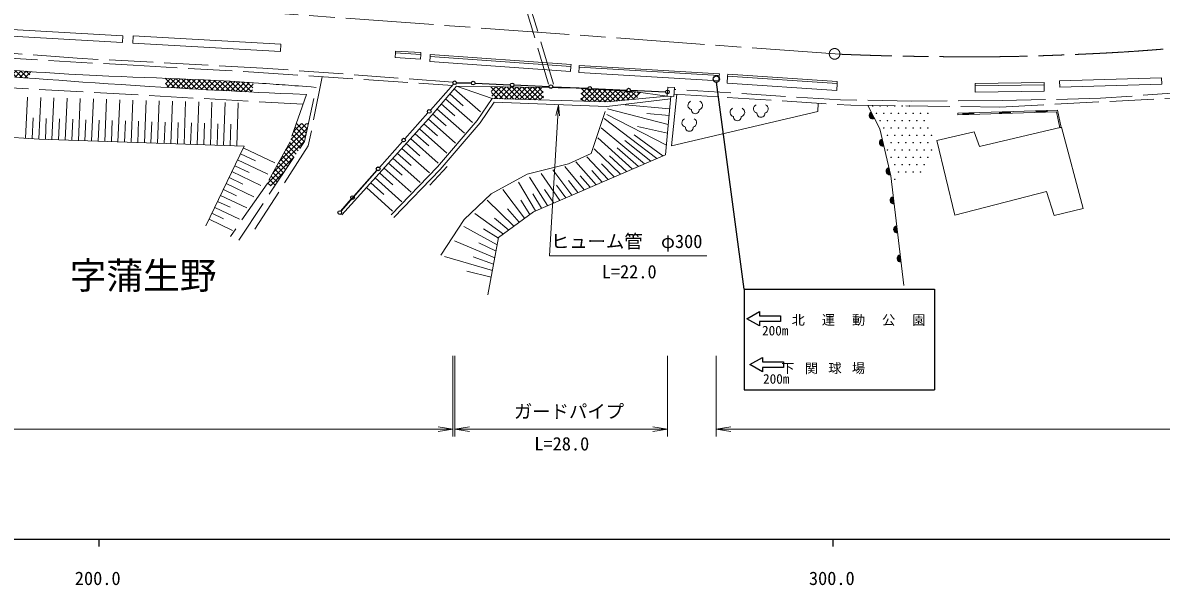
# Model space of a CAD drawing. Units: millimetres, scale not verified. Extents: x 40000 to 680000, y 20000 to 380000.
# Drawn here: x 257632 to 412722, y 198715 to 275406 of the extents above; entities that cross this region are included whole.
import ezdxf
from ezdxf.enums import TextEntityAlignment as Align

# ---------------------------------------------------------------- set-up
doc = ezdxf.new("R2010")
doc.units = ezdxf.units.MM
doc.header["$LTSCALE"] = 1000
doc.linetypes.add('CHAIN', pattern=[18.5, 12, -1.5, 3.5, -1.5])
doc.linetypes.add('DASHED', pattern=[7.5, 6, -1.5])
for name, color, linetype, lineweight in [('M-BMK', 2, 'CHAIN', 13), ('M-STR-HTXT', 7, 'Continuous', 13), ('M-STR-STRC', 7, 'Continuous', 25), ('M-TTL-BAND', 7, 'Continuous', 25), ('M-WORK', 1, 'Continuous', 13)]:
    doc.layers.add(name, color=color, linetype=linetype, lineweight=lineweight)
doc.layers.add('M-BMK-HTXT', color=7, linetype='Continuous')
doc.styles.add('ＭＳ ゴシック', font='')
doc.styles.get('ＭＳ ゴシック').set_extended_font_data('MS Gothic')

# ---------------------------------------------------------------- blocks, each defined once
blk = doc.blocks.new('open_arrow')
at = {"color": 0, "linetype": 'Continuous', "lineweight": -2}
blk.add_lwpolyline([(7.5, 1.25), (0, 0), (7.5, -1.25)], dxfattribs=at)

msp = doc.modelspace()

# ---------------------------------------------------------------- hatches: boundary and pattern name
at = {"layer": 'M-WORK'}
h = msp.add_hatch(dxfattribs=at)
h.set_pattern_fill('USER', color=256, style=0, pattern_type=2)
h.set_pattern_definition([(45, (248900, 269504), (-353.553, 353.553), []), (135, (248900, 269504), (-353.553, -353.553), [])])
h.paths.add_polyline_path([(248901, 269488), (253734, 269099), (258721, 268738), (258476, 267859), (253612, 268232), (248931, 268585)])
h = msp.add_hatch(dxfattribs=at)
h.set_pattern_fill('USER', color=256, style=0, pattern_type=2)
h.set_pattern_definition([(45, (277066, 267805), (-353.553, 353.553), []), (135, (277066, 267805), (-353.553, -353.553), [])])
h.paths.add_polyline_path([(277058, 267840), (283225, 267569), (289012, 267226), (288932, 265958), (282524, 266289), (277066, 266610)])
h = msp.add_hatch(dxfattribs=at)
h.set_pattern_fill('USER', color=256, style=0, pattern_type=2)
h.set_pattern_definition([(45, (321401, 266689), (-353.553, 353.553), []), (135, (321401, 266689), (-353.553, -353.553), [])])
h.paths.add_polyline_path([(321401, 266689), (328507, 266562), (328600, 264871), (321555, 265087)])
h = msp.add_hatch(dxfattribs=at)
h.set_pattern_fill('USER', color=256, style=0, pattern_type=2)
h.set_pattern_definition([(45, (333763, 266441), (-353.553, 353.553), []), (135, (333763, 266441), (-353.553, -353.553), [])])
h.paths.add_polyline_path([(333763, 266441), (340850, 266030), (341762, 265907), (341268, 265004), (337238, 264607), (333636, 264717)])
h = msp.add_hatch(dxfattribs=at)
h.set_pattern_fill('USER', color=256, style=0, pattern_type=2)
h.set_pattern_definition([(45, (294914, 261683), (-353.553, 353.553), []), (135, (294914, 261683), (-353.553, -353.553), [])])
h.paths.add_polyline_path([(294914, 261683), (294041, 259189), (290914, 253466), (291810, 252918), (296007, 259234), (296528, 261645)])

# ---------------------------------------------------------------- linework, layer by layer
at = {"layer": 'M-BMK'}
msp.add_line((368949, 271111), (269428, 278387), dxfattribs=at)
msp.add_circle((368229, 271164), 728, dxfattribs=at)
msp.add_open_spline([(467756, 280492), (460821, 278940), (458998, 278524), (453351, 277425), (448210, 276426), (445326, 275884), (440154, 275064), (435647, 274350), (433111, 274020), (428583, 273454), (424003, 272882), (421438, 272544), (416840, 272140), (410761, 271607), (407348, 271350), (401251, 271093), (393586, 270770), (389283, 270709), (381612, 270796), (376664, 270851), (375043, 270881), (368949, 271111)], degree=3, knots=[0, 0, 0, 0, 1, 1, 1, 2, 2, 2, 3, 3, 3, 4, 4, 4, 5, 5, 5, 6, 6, 6, 7, 7, 7, 7], dxfattribs=at)
at = {"layer": 'M-STR-HTXT'}
for p, q in [((316233, 230000), (316233, 219000)), ((316473, 230000), (316473, 219000)), ((345461, 230000), (345461, 219000)), ((352094, 230000), (352094, 219000)), ((67731, 220000), (316233, 220000)), ((316473, 220000), (345461, 220000)), ((352094, 220000), (561000, 220000))]:
    msp.add_line(p, q, dxfattribs=at)
msp.add_lwpolyline([(330609, 264233), (329376, 243639), (350826, 243639)], dxfattribs=at)
at = {"layer": 'M-STR-STRC'}
for p, q in [((313162, 263500), (316307, 267039)), ((316723, 267221), (318746, 267180)), ((318746, 267180), (316723, 267221)), ((316723, 267221), (318746, 267180)), ((319245, 267163), (324039, 266948)), ((324538, 266925), (329332, 266709)), ((355895, 239078), (352148, 267294)), ((329831, 266687), (334625, 266471)), ((335124, 266449), (339918, 266233)), ((340417, 266210), (345211, 265995)), ((309686, 259587), (312830, 263126)), ((306209, 255674), (309354, 259213)), ((305887, 255309), (300973, 249722)), ((302733, 251761), (305886, 255310)), ((302733, 251761), (305877, 255300)), ((300971, 249723), (302404, 251385)), ((355895, 239078), (355895, 225365)), ((355895, 239078), (381838, 239078)), ((381838, 239078), (381838, 225365)), ((356281, 235049), (357990, 236027)), ((357990, 236027), (357993, 235456)), ((357999, 234085), (356281, 235049)), ((357993, 235456), (360849, 235469)), ((360852, 234669), (357996, 234656)), ((357996, 234656), (357999, 234085)), ((360849, 235469), (360852, 234669)), ((356696, 228790), (358409, 229761)), ((358409, 229761), (358409, 229190)), ((358409, 227819), (356696, 228790)), ((358409, 229190), (361265, 229190)), ((361265, 228390), (358409, 228390)), ((358409, 228390), (358409, 227819)), ((361265, 229190), (361265, 228390)), ((355895, 225365), (381838, 225365))]:
    msp.add_line(p, q, dxfattribs=at)
for centre, radius in [((316473, 267226), 250), ((316473, 267226), 250), ((316473, 267226), 250), ((318996, 267175), 250), ((318996, 267175), 250), ((324289, 266936), 250), ((329582, 266698), 250), ((352112, 267728), 435), ((334875, 266460), 250), ((340168, 266222), 250), ((345461, 265983), 250), ((312996, 263313), 250), ((309520, 259400), 250), ((306043, 255487), 250), ((306052, 255497), 250), ((302567, 251574), 250), ((302567, 251574), 250), ((300808, 249534), 250)]:
    msp.add_circle(centre, radius, dxfattribs=at)
at = {"layer": 'M-TTL-BAND'}
for p, q in [((40000, 205000), (579000, 205000)), ((268000, 205000), (268000, 204000)), ((368000, 205000), (368000, 204000))]:
    msp.add_line(p, q, dxfattribs=at)
at = {"layer": 'M-WORK', "linetype": 'DASHED'}
for p, q in [((323555, 286312), (329236, 267035)), ((329945, 267049), (324143, 286281))]:
    msp.add_line(p, q, dxfattribs=at)
at = {"layer": 'M-WORK'}
for p, q in [((313353, 262793), (316731, 266781)), ((316731, 266781), (321555, 265087)), ((323118, 266656), (316731, 266781)), ((258013, 259666), (258268, 265258)), ((259809, 259558), (260073, 265209)), ((315800, 265703), (317648, 264090)), ((316391, 266381), (319979, 263258)), ((333032, 266484), (323118, 266656)), ((340850, 266030), (333032, 266484)), ((337238, 264607), (345425, 265413)), ((345425, 265413), (340850, 266030)), ((345901, 265383), (345212, 257413)), ((346010, 258632), (346738, 265659)), ((261607, 259474), (261872, 265160)), ((263406, 259414), (263667, 265112)), ((265205, 259353), (265461, 265063)), ((267004, 259293), (267255, 265015)), ((268803, 259232), (269050, 264966)), ((270602, 259172), (270844, 264918)), ((272401, 259111), (272639, 264869)), ((274200, 259051), (274433, 264821)), ((275999, 258990), (276227, 264772)), ((277798, 258930), (278021, 264724)), ((279597, 258869), (279816, 264675)), ((281396, 258809), (281610, 264627)), ((283195, 258749), (283404, 264579)), ((284994, 258688), (285198, 264530)), ((286793, 258628), (286993, 264482)), ((314028, 263666), (317793, 260361)), ((314618, 264345), (316503, 262694)), ((315209, 265024), (318903, 261795)), ((321555, 265087), (319516, 262057)), ((321846, 264578), (319928, 261775)), ((321555, 265087), (337238, 264607)), ((337179, 263974), (321846, 264578)), ((345869, 265017), (337179, 263974)), ((345570, 261549), (337288, 263671)), ((345753, 263673), (339681, 264198)), ((365973, 264435), (365946, 263323)), ((258911, 259612), (259041, 262438)), ((260708, 259504), (260841, 262347)), ((262507, 259444), (262638, 262293)), ((264306, 259383), (264435, 262238)), ((266105, 259323), (266232, 262184)), ((267904, 259263), (268028, 262130)), ((301087, 249213), (313353, 262793)), ((312846, 262308), (316599, 259001)), ((313437, 262987), (315315, 261335)), ((344004, 256891), (336847, 262368)), ((345324, 258706), (337190, 262901)), ((345676, 262776), (342640, 263039)), ((365946, 263323), (346010, 258632)), ((398612, 263479), (385019, 263057)), ((385025, 262857), (385019, 263057)), ((398451, 263274), (385025, 262857)), ((385677, 263078), (385683, 262878)), ((387177, 263084), (385678, 263038)), ((387179, 263044), (385679, 262998)), ((387180, 263004), (385681, 262958)), ((387181, 262964), (385682, 262918)), ((387182, 262924), (387176, 263124)), ((390674, 263233), (390681, 263033)), ((392175, 263239), (390676, 263193)), ((392176, 263199), (390677, 263153)), ((392177, 263159), (390678, 263113)), ((392179, 263119), (390679, 263073)), ((392180, 263079), (392174, 263279)), ((395672, 263388), (395678, 263188)), ((397173, 263395), (395673, 263348)), ((397174, 263355), (395675, 263308)), ((397175, 263315), (395676, 263268)), ((397176, 263275), (395677, 263228)), ((397178, 263235), (397171, 263435)), ((398910, 261096), (398451, 263274)), ((399105, 261137), (398612, 263479)), ((231549, 261268), (259882, 259532)), ((269703, 259202), (269825, 262075)), ((271502, 259142), (271622, 262021)), ((273301, 259081), (273418, 261966)), ((275100, 259021), (275215, 261912)), ((276899, 258960), (277012, 261857)), ((278698, 258900), (278808, 261803)), ((280496, 258839), (280605, 261748)), ((282295, 258779), (282401, 261694)), ((284094, 258718), (284198, 261639)), ((285893, 258658), (285995, 261585)), ((311664, 260950), (315405, 257641)), ((312255, 261629), (314127, 259976)), ((319548, 262099), (314130, 255743)), ((319928, 261775), (314511, 255419)), ((342351, 256178), (336422, 261091)), ((345465, 260333), (341396, 261259)), ((387240, 260550), (382139, 259353)), ((387944, 258544), (387240, 260550)), ((399131, 261148), (387944, 258544)), ((398910, 261096), (399105, 261137)), ((402087, 250101), (399131, 261148)), ((259882, 259532), (287792, 258594)), ((310471, 259603), (314212, 256283)), ((311073, 260271), (312945, 258613)), ((340698, 255465), (335963, 259710)), ((343177, 256535), (339653, 259342)), ((344830, 257248), (340908, 260130)), ((382139, 259353), (384601, 249186)), ((287792, 258594), (282586, 247711)), ((287290, 257544), (289351, 256557)), ((287678, 258356), (291988, 256294)), ((308661, 257599), (310527, 255938)), ((309265, 258267), (313020, 254926)), ((309868, 258935), (311746, 257265)), ((339046, 254752), (335466, 258219)), ((341525, 255821), (338609, 258335)), ((286513, 255920), (288481, 254978)), ((286901, 256732), (291024, 254759)), ((307455, 256263), (309294, 254621)), ((308058, 256931), (311787, 253607)), ((345212, 257413), (327193, 249637)), ((335740, 253325), (332997, 256430)), ((337393, 254039), (334465, 257104)), ((338219, 254395), (336464, 256163)), ((339872, 255108), (337546, 257276)), ((286125, 255108), (290061, 253225)), ((306248, 254927), (308062, 253305)), ((306851, 255595), (310529, 252309)), ((314151, 255766), (307818, 249199)), ((314511, 255419), (308178, 248852)), ((313073, 253284), (315442, 255817)), ((329129, 250473), (326646, 254361)), ((330782, 251186), (328240, 254844)), ((332435, 251899), (329847, 255332)), ((334088, 252612), (331465, 255823)), ((334914, 252969), (333573, 254548)), ((336567, 253682), (335133, 255243)), ((285348, 253484), (289097, 251690)), ((285736, 254296), (287611, 253399)), ((304438, 252924), (308014, 249714)), ((305042, 253592), (306830, 251988)), ((305645, 254260), (309271, 251012)), ((327477, 249760), (325181, 253681)), ((331609, 251543), (330348, 253284)), ((333261, 252256), (331981, 253886)), ((284571, 251861), (288134, 250156)), ((284959, 252673), (286741, 251820)), ((325996, 248748), (323047, 252653)), ((328303, 250116), (327099, 252084)), ((329956, 250829), (328721, 252683)), ((384601, 249186), (397091, 252388)), ((397091, 252388), (398146, 249116)), ((283794, 250237), (287170, 248622)), ((284182, 251049), (285870, 250241)), ((324551, 247675), (320918, 251231)), ((325273, 248212), (323658, 250049)), ((326719, 249285), (325488, 251195)), ((398146, 249116), (402087, 250101)), ((283017, 248613), (286206, 247087)), ((283406, 249425), (285000, 248662)), ((323106, 246602), (319219, 249408)), ((323828, 247139), (321884, 248776)), ((327193, 249637), (322456, 246119)), ((322274, 245146), (317716, 247637)), ((322439, 246031), (320399, 247289)), ((321945, 243376), (316440, 245670)), ((322110, 244261), (319768, 245385)), ((322456, 246119), (321002, 238309)), ((321615, 241607), (315067, 243558)), ((321780, 242491), (318971, 243492)), ((321451, 240722), (318130, 241524))]:
    msp.add_line(p, q, dxfattribs=at)
at = {"layer": 'M-WORK', "linetype": 'DASHED'}
for points in [[(565596, 296345), (536807, 289325), (504880, 281515), (484984, 276080), (477385, 274496), (462081, 271699), (433057, 267583), (423716, 266475), (404454, 265103), (391050, 264786), (378754, 264733), (369044, 264892), (346416, 266315)], [(346359, 265684), (353588, 265204), (370431, 264158), (390743, 263900), (423737, 265641), (456403, 269916), (480767, 274331), (508067, 281438), (557357, 293681), (565772, 295619)], [(169280, 266922), (175610, 271113), (188453, 271967), (207383, 271092), (230587, 271967), (239208, 271832), (253656, 270685), (272670, 269601), (289119, 268663), (316157, 266862)], [(316233, 267306), (290357, 269231), (265026, 270568), (238710, 272538), (227945, 272679), (211128, 271905), (203459, 271975), (188119, 272679), (175527, 271696), (169355, 267915)], [(295833, 264310), (235208, 267694), (227937, 267929), (210487, 267554), (190081, 268210), (175493, 267694), (170005, 266334), (162030, 254841), (152836, 232419)], [(298401, 268045), (296533, 258619), (289075, 246938)], [(296287, 265605), (294041, 259189), (290914, 253466), (285910, 246243)], [(287058, 245766), (296007, 259234), (297597, 266592)], [(314593, 243709), (317759, 248564), (321453, 252100), (326361, 254739), (331955, 256164), (335068, 257589), (337179, 263974)]]:
    msp.add_lwpolyline(points, dxfattribs=at)
at = {"layer": 'M-WORK'}
for points in [[(271285, 273617), (252876, 274680), (252823, 273762), (271232, 272699)], [(272682, 273638), (292800, 272491), (292743, 271491), (272625, 272638)], [(311863, 271096), (308408, 271300), (308423, 271552), (311878, 271348)], [(308408, 271300), (311863, 271096), (311825, 270443), (308369, 270646)], [(313130, 270784), (332316, 269423), (332269, 268765), (313083, 270125)], [(332316, 269423), (313130, 270784), (313151, 271075), (332336, 269715)], [(352515, 268214), (333408, 269340), (333364, 268608), (352472, 267483)], [(333408, 269340), (352515, 268214), (352529, 268458), (333422, 269584)], [(368573, 267135), (353657, 268120), (353674, 268385), (368591, 267400)], [(353657, 268120), (368573, 267135), (368509, 266164), (353592, 267149)], [(396769, 266940), (387363, 266799), (387358, 267127), (396764, 267268)], [(387363, 266799), (396769, 266940), (396781, 266094), (387376, 265954)], [(398879, 267479), (412764, 267901), (412791, 267035), (398906, 266613)], [(346414, 266565), (346338, 265356), (345425, 265413), (345501, 266623)]]:
    msp.add_lwpolyline(points, close=True, dxfattribs=at)
msp.add_lwpolyline([(372770, 264128), (374387, 260931), (375899, 254528), (377658, 239576)], dxfattribs=at)
for centre in [(373427, 264050), (374427, 264050), (375427, 264050), (376427, 264050), (377427, 264050), (378427, 264050), (373927, 263050), (374927, 263050), (375927, 263050), (376927, 263050), (377927, 263050), (378927, 263050), (379927, 263050), (380927, 263050), (374427, 262050), (374927, 261050), (375427, 262050), (375927, 261050), (376427, 262050), (376927, 261050), (377427, 262050), (377927, 261050), (378427, 262050), (378927, 261050), (379427, 262050), (379927, 261050), (380427, 262050), (380927, 261050), (375427, 260050), (375927, 259050), (376427, 260050), (376927, 259050), (377427, 260050), (377927, 259050), (378427, 260050), (378927, 259050), (379427, 260050), (379927, 259050), (380427, 260050), (380927, 259050), (381427, 260050), (375427, 258050), (376427, 258050), (377427, 258050), (378427, 258050), (379427, 258050), (380427, 258050), (381427, 258050), (375927, 257050), (376427, 256050), (376927, 257050), (377427, 256050), (377927, 257050), (378427, 256050), (378927, 257050), (379427, 256050), (379927, 257050), (380427, 256050), (380927, 257050), (376927, 255050), (377927, 255050), (378927, 255050), (379927, 255050), (376427, 254050)]:
    msp.add_circle(centre, 37.5, dxfattribs=at)
for centre, radius, start, end in [((348842, 264147), 599, 113.44836, 257.2818), ((349645, 264147), 599, 282.7182, 66.55164), ((354576, 263198), 599, 113.44836, 257.2818), ((355379, 263198), 599, 282.7182, 66.55164), ((357784, 263672), 599, 113.44836, 257.2818), ((358587, 263672), 599, 282.7182, 66.55164), ((348032, 261755), 599, 113.44836, 257.2818), ((349243, 263531), 534, 176.52859, 3.47141), ((348836, 261755), 599, 282.7182, 66.55164), ((354978, 262581), 534, 176.52859, 3.47141), ((358186, 263055), 534, 176.52859, 3.47141), ((373446, 262790), 500, 116.82677, 296.82677), ((373446, 262790), 400, 116.82677, 296.82677), ((373446, 262790), 300, 116.82677, 296.82677), ((373446, 262790), 200, 116.82677, 296.82677), ((373446, 262790), 100, 116.82677, 296.82677), ((348434, 261139), 534, 176.52859, 3.47141), ((374827, 259065), 500, 103.29315, 283.29315), ((374827, 259065), 400, 103.29315, 283.29315), ((374827, 259065), 300, 103.29315, 283.29315), ((374827, 259065), 200, 103.29315, 283.29315), ((374827, 259065), 100, 103.29315, 283.29315), ((375747, 255172), 500, 103.29315, 283.29315), ((375747, 255172), 400, 103.29315, 283.29315), ((375747, 255172), 300, 103.29315, 283.29315), ((375747, 255172), 200, 103.29315, 283.29315), ((375747, 255172), 100, 103.29315, 283.29315), ((376289, 251213), 500, 96.70984, 276.70984), ((376289, 251213), 400, 96.70984, 276.70984), ((376289, 251213), 300, 96.70984, 276.70984), ((376289, 251213), 200, 96.70984, 276.70984), ((376289, 251213), 100, 96.70984, 276.70984), ((376757, 247240), 500, 96.70984, 276.70984), ((376757, 247240), 400, 96.70984, 276.70984), ((376757, 247240), 300, 96.70984, 276.70984), ((376757, 247240), 200, 96.70984, 276.70984), ((376757, 247240), 100, 96.70984, 276.70984), ((377224, 243268), 500, 96.70984, 276.70984), ((377224, 243268), 400, 96.70984, 276.70984), ((377224, 243268), 300, 96.70984, 276.70984), ((377224, 243268), 200, 96.70984, 276.70984), ((377224, 243268), 100, 96.70984, 276.70984)]:
    msp.add_arc(centre, radius, start, end, dxfattribs=at)
for points, knots in [([(296287, 265605), (285947, 266089), (283286, 266230), (274959, 266731), (264006, 267389), (257881, 267917), (246939, 268732), (242817, 269039), (240520, 269431), (236389, 269566), (230431, 269760), (227088, 269875), (221128, 269733), (217606, 269649), (215644, 269346), (212122, 269253), (208817, 269166), (206963, 269203), (203657, 269274), (196761, 269422), (192915, 270437), (186021, 270197), (183384, 270105), (181923, 269806), (179296, 269566), (176579, 269317), (175726, 269243), (172339, 268947)], [0, 0, 0, 0, 1, 1, 1, 2, 2, 2, 3, 3, 3, 4, 4, 4, 5, 5, 5, 6, 6, 6, 7, 7, 7, 8, 8, 8, 9, 9, 9, 9]), ([(173153, 269486), (176336, 269727), (177152, 269789), (179712, 270016), (182156, 270233), (183515, 270491), (185966, 270618), (187614, 270704), (188541, 270695), (190191, 270674), (191601, 270656), (192388, 270585), (193796, 270517), (197365, 270343), (199360, 270123), (202932, 270025), (206630, 269924), (208705, 269962), (212402, 270090), (215226, 270188), (216798, 270432), (219620, 270563), (221934, 270670), (223233, 270686), (225550, 270702), (230093, 270733), (232640, 270671), (237179, 270491), (239964, 270380), (241510, 270093), (244288, 269866), (251182, 269302), (255043, 268956), (261947, 268531), (272794, 267863), (278896, 267932), (289738, 267176), (292809, 266962), (293799, 266906), (297597, 266592)], [0, 0, 0, 0, 1, 1, 1, 2, 2, 2, 3, 3, 3, 4, 4, 4, 5, 5, 5, 6, 6, 6, 7, 7, 7, 8, 8, 8, 9, 9, 9, 10, 10, 10, 11, 11, 11, 12, 12, 12, 13, 13, 13, 13])]:
    msp.add_open_spline(points, degree=3, knots=knots, dxfattribs=at)

# ---------------------------------------------------------------- block references
at = {"layer": 'M-STR-HTXT'}
for p, xscale, yscale, rotation in [((330609, 264233), 200, 200, 266.6), ((316233, 220000), 267, 267, 180), ((345461, 220000), 267, 267, 180)]:
    msp.add_blockref('open_arrow', p, dxfattribs=dict(at, xscale=xscale, yscale=yscale, rotation=rotation))
at = {"layer": 'M-STR-HTXT', "xscale": 267, "yscale": 267}
for p in [(316473, 220000), (352094, 220000)]:
    msp.add_blockref('open_arrow', p, dxfattribs=at)

# ---------------------------------------------------------------- texts
at = {"layer": 'M-BMK-HTXT', "style": 'ＭＳ ゴシック'}
msp.add_text('字蒲生野', height=3666, dxfattribs=at).set_placement((264023, 238005), align=Align.BOTTOM_LEFT)
at = {"layer": 'M-STR-HTXT', "style": 'ＭＳ ゴシック'}
for s, p in [('ヒューム管\u3000φ300', (329576, 244139)), ('L=22.0', (336500, 240000)), ('ガードパイプ', (324535, 220945))]:
    msp.add_text(s, height=1833, dxfattribs=at).set_placement(p, align=Align.BOTTOM_LEFT)
msp.add_text('L=28.0', height=1833, dxfattribs=at).set_placement((331061, 216542), align=Align.BOTTOM_CENTER)
at = {"layer": 'M-STR-STRC', "style": 'ＭＳ ゴシック'}
for p in [(358341, 232375), (358481, 225796)]:
    msp.add_text('200m', height=1320, dxfattribs=at).set_placement(p, align=Align.BOTTOM_LEFT)
at = {"layer": 'M-STR-STRC', "char_height": 1320, "style": 'ＭＳ ゴシック'}
for s, insert, attachment_point in [('\\T2.28;北運動公園', (362379, 234074), 7), ('\\T1.78;下関球場', (373777, 227486), 9)]:
    msp.add_mtext(s, dxfattribs=dict(at, insert=insert, attachment_point=attachment_point))
at = {"layer": 'M-TTL-BAND', "style": 'ＭＳ ゴシック'}
for s, p in [('200.0', (267844, 198195)), ('300.0', (367844, 198195))]:
    msp.add_text(s, height=1833, dxfattribs=at).set_placement(p, align=Align.BOTTOM_CENTER)

doc.saveas('drawing.dxf')
